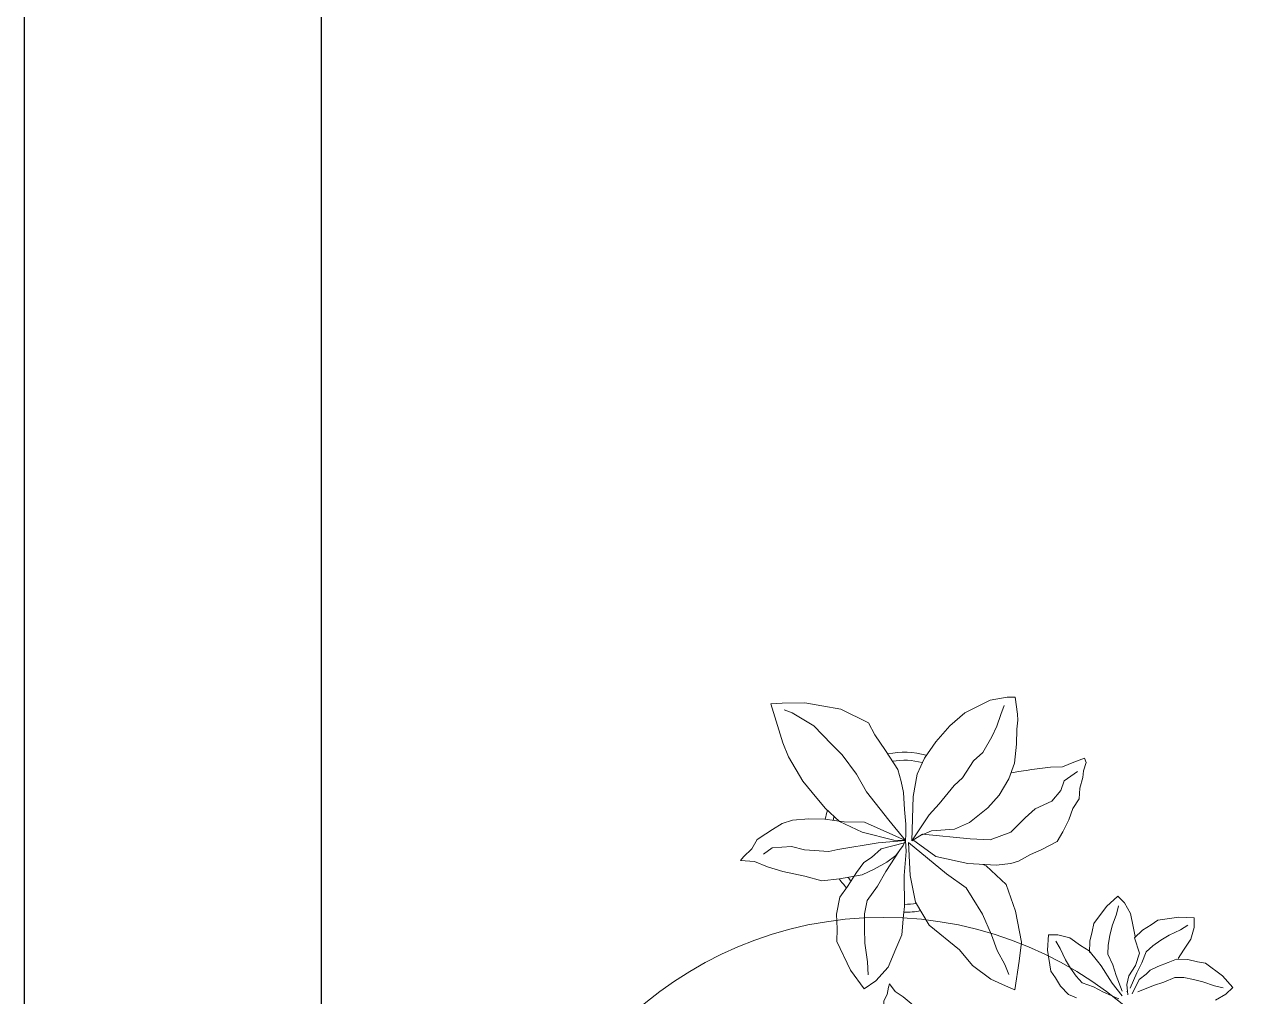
# Model space of a CAD drawing. Header units: millimetres. Extents: x 0 to 11.7, y 0 to 17.
# Drawn here: x 0 to 1.162, y 1.212 to 2.129 of the extents above; entities that cross this region are included whole.
import ezdxf

# ---------------------------------------------------------------- set-up
doc = ezdxf.new("R2010")
doc.units = ezdxf.units.MM
doc.layers.add('_cerramiento', color=251, linetype='Continuous', lineweight=25)
doc.layers.add('vegetacion', color=85, linetype='Continuous', lineweight=0)

msp = doc.modelspace()

# ---------------------------------------------------------------- linework, layer by layer
at = {"layer": '_cerramiento'}
for p, q in [((0, 0), (0, 11.773)), ((0.28, 0.28), (0.28, 11.7015))]:
    msp.add_line(p, q, dxfattribs=at)
at = {"layer": 'vegetacion'}
for p, q in [((0.7039, 1.4883), (0.7144, 1.4888)), ((0.7151, 1.4514), (0.7039, 1.4883)), ((0.7144, 1.4888), (0.7359, 1.4891)), ((0.7359, 1.4891), (0.7518, 1.4862)), ((0.8869, 1.4797), (0.9107, 1.4918)), ((0.9107, 1.4918), (0.9268, 1.4946)), ((0.9268, 1.4946), (0.9343, 1.4944)), ((0.9343, 1.4944), (0.9365, 1.4784)), ((0.7239, 1.4797), (0.7163, 1.4826)), ((0.7445, 1.4675), (0.7239, 1.4797)), ((0.7518, 1.4862), (0.7697, 1.4831)), ((0.7697, 1.4831), (0.7959, 1.4702)), ((0.8726, 1.4674), (0.8869, 1.4797)), ((0.9171, 1.4671), (0.9208, 1.4781)), ((0.9208, 1.4781), (0.924, 1.4866)), ((0.9368, 1.4728), (0.9365, 1.4784)), ((0.7609, 1.45), (0.7445, 1.4675)), ((0.7959, 1.4702), (0.802, 1.459)), ((0.8594, 1.4525), (0.8726, 1.4674)), ((0.9124, 1.4572), (0.9171, 1.4671)), ((0.9354, 1.4503), (0.9357, 1.4643)), ((0.9357, 1.4643), (0.9368, 1.4728)), ((0.802, 1.459), (0.8121, 1.4443)), ((0.8486, 1.4371), (0.8594, 1.4525)), ((0.9037, 1.4423), (0.9124, 1.4572)), ((0.7205, 1.4381), (0.7151, 1.4514)), ((0.7711, 1.4401), (0.7609, 1.45)), ((0.8121, 1.4443), (0.8235, 1.4261)), ((0.895, 1.4344), (0.9037, 1.4423)), ((0.9336, 1.4323), (0.9354, 1.4503)), ((0.734, 1.4151), (0.7205, 1.4381)), ((0.7847, 1.4218), (0.7711, 1.4401)), ((0.8418, 1.4217), (0.8486, 1.4371)), ((0.8847, 1.4185), (0.895, 1.4344)), ((0.9284, 1.4173), (0.9336, 1.4323)), ((0.9788, 1.4289), (0.9895, 1.4332)), ((0.9895, 1.4332), (0.9997, 1.4368)), ((0.9988, 1.4249), (1.0011, 1.4327)), ((0.9997, 1.4368), (1.0011, 1.4327)), ((0.7942, 1.4051), (0.7847, 1.4218)), ((0.8235, 1.4261), (0.8269, 1.415)), ((0.838, 1.4008), (0.8418, 1.4217)), ((0.8766, 1.4111), (0.8847, 1.4185)), ((0.9499, 1.4262), (0.9675, 1.4285)), ((0.9675, 1.4285), (0.9788, 1.4289)), ((0.9804, 1.4157), (0.9932, 1.4243)), ((0.9954, 1.4086), (0.9981, 1.4186)), ((0.9981, 1.4186), (0.9988, 1.4249)), ((0.7428, 1.4045), (0.734, 1.4151)), ((0.8269, 1.415), (0.8288, 1.4045)), ((0.8627, 1.3938), (0.8766, 1.4111)), ((0.9192, 1.402), (0.9284, 1.4173)), ((0.9689, 1.3964), (0.9772, 1.4063)), ((0.9772, 1.4063), (0.9804, 1.4157)), ((0.9946, 1.3986), (0.9954, 1.4086)), ((0.755, 1.3897), (0.7428, 1.4045)), ((0.8152, 1.3784), (0.7942, 1.4051)), ((0.8288, 1.4045), (0.8299, 1.3885)), ((0.8367, 1.3591), (0.838, 1.4008)), ((0.9192, 1.402), (0.9085, 1.3901)), ((0.9531, 1.3892), (0.9689, 1.3964)), ((0.9888, 1.3893), (0.9946, 1.3986)), ((0.7687, 1.3771), (0.755, 1.3897)), ((0.8299, 1.3885), (0.8311, 1.3747)), ((0.8367, 1.3591), (0.8531, 1.3834)), ((0.8531, 1.3834), (0.8627, 1.3938)), ((0.9085, 1.3901), (0.8912, 1.3763)), ((0.9436, 1.3806), (0.9531, 1.3892)), ((0.9849, 1.3787), (0.9888, 1.3893)), ((0.7146, 1.3752), (0.7055, 1.3697)), ((0.7243, 1.3785), (0.7146, 1.3752)), ((0.7396, 1.3796), (0.7243, 1.3785)), ((0.7548, 1.3794), (0.7396, 1.3796)), ((0.7729, 1.377), (0.7548, 1.3794)), ((0.79, 1.367), (0.7687, 1.3771)), ((0.7922, 1.3767), (0.7729, 1.377)), ((0.8309, 1.3594), (0.7922, 1.3767)), ((0.8309, 1.3594), (0.8152, 1.3784)), ((0.8311, 1.3747), (0.831, 1.365)), ((0.8912, 1.3763), (0.877, 1.37)), ((0.9302, 1.367), (0.9436, 1.3806)), ((0.9791, 1.3675), (0.9849, 1.3787)), ((0.6908, 1.3603), (0.6858, 1.3513)), ((0.6992, 1.3657), (0.6908, 1.3603)), ((0.7055, 1.3697), (0.6992, 1.3657)), ((0.8197, 1.3596), (0.79, 1.367)), ((0.8309, 1.3594), (0.8051, 1.357)), ((0.8309, 1.3594), (0.8197, 1.3596)), ((0.8287, 1.3546), (0.8309, 1.3594)), ((0.831, 1.365), (0.8309, 1.3594)), ((0.8314, 1.349), (0.8309, 1.3594)), ((0.8469, 1.3653), (0.8367, 1.3591)), ((0.8375, 1.3602), (0.8596, 1.3443)), ((0.8555, 1.3684), (0.8449, 1.364)), ((0.8469, 1.3653), (0.8918, 1.3607)), ((0.877, 1.37), (0.8555, 1.3684)), ((0.8918, 1.3607), (0.9106, 1.3598)), ((0.9106, 1.3598), (0.9302, 1.367)), ((0.9739, 1.3582), (0.9791, 1.3675)), ((0.6858, 1.3513), (0.678, 1.3439)), ((0.7052, 1.3524), (0.6968, 1.3463)), ((0.7232, 1.3535), (0.7052, 1.3524)), ((0.7357, 1.3505), (0.7232, 1.3535)), ((0.7586, 1.3488), (0.7357, 1.3505)), ((0.7669, 1.3507), (0.7586, 1.3488)), ((0.8051, 1.357), (0.7669, 1.3507)), ((0.8079, 1.3514), (0.7987, 1.3433)), ((0.8298, 1.357), (0.8079, 1.3514)), ((0.8251, 1.3498), (0.8123, 1.3299)), ((0.8216, 1.345), (0.8287, 1.3546)), ((0.8296, 1.3262), (0.8314, 1.349)), ((0.8336, 1.3573), (0.8351, 1.3261)), ((0.8336, 1.3573), (0.8695, 1.3279)), ((0.9486, 1.346), (0.9588, 1.3503)), ((0.9588, 1.3503), (0.9739, 1.3582)), ((0.678, 1.3439), (0.6752, 1.3404)), ((0.6752, 1.3404), (0.6884, 1.3395)), ((0.6884, 1.3395), (0.7007, 1.3345)), ((0.7916, 1.3386), (0.7845, 1.329)), ((0.7987, 1.3433), (0.7916, 1.3386)), ((0.8013, 1.3322), (0.8132, 1.3389)), ((0.8132, 1.3389), (0.8216, 1.345)), ((0.8596, 1.3443), (0.8896, 1.3376)), ((0.8896, 1.3376), (0.9165, 1.3359)), ((0.9068, 1.3353), (0.9038, 1.3367)), ((0.9165, 1.3359), (0.9303, 1.3375)), ((0.9303, 1.3375), (0.9373, 1.3399)), ((0.9373, 1.3399), (0.9486, 1.346)), ((0.7007, 1.3345), (0.7152, 1.3301)), ((0.7152, 1.3301), (0.736, 1.3256)), ((0.736, 1.3256), (0.7519, 1.3212)), ((0.7685, 1.323), (0.7901, 1.3268)), ((0.7845, 1.329), (0.776, 1.3159)), ((0.7901, 1.3268), (0.8013, 1.3322)), ((0.8123, 1.3299), (0.8045, 1.3161)), ((0.8299, 1.2971), (0.8296, 1.3262)), ((0.8351, 1.3261), (0.8403, 1.3011)), ((0.8695, 1.3279), (0.8881, 1.3145)), ((0.9258, 1.3177), (0.9068, 1.3353)), ((0.7519, 1.3212), (0.7685, 1.323)), ((0.776, 1.3159), (0.7689, 1.3057)), ((0.8045, 1.3161), (0.7946, 1.3025)), ((0.8881, 1.3145), (0.8936, 1.3055)), ((0.9345, 1.2926), (0.9258, 1.3177)), ((0.7689, 1.3057), (0.7659, 1.2897)), ((0.7946, 1.3025), (0.7923, 1.29)), ((0.8936, 1.3055), (0.9034, 1.2898)), ((0.7659, 1.2897), (0.7664, 1.2758)), ((0.7923, 1.29), (0.7921, 1.2761)), ((0.829, 1.2887), (0.8299, 1.2971)), ((0.8403, 1.3011), (0.8532, 1.2793)), ((0.9034, 1.2898), (0.9119, 1.2702)), ((0.9402, 1.2634), (0.9345, 1.2926)), ((1.0258, 1.2786), (1.0298, 1.2896)), ((1.0298, 1.2896), (1.0318, 1.2977)), ((1.0375, 1.3004), (1.0431, 1.2904)), ((0.8273, 1.2701), (0.829, 1.2887)), ((0.8532, 1.2793), (0.8819, 1.256)), ((1.0544, 1.2748), (1.0624, 1.2797)), ((1.0624, 1.2797), (1.0688, 1.2841)), ((1.0901, 1.275), (1.0972, 1.2793)), ((1.1032, 1.2862), (1.1031, 1.2772)), ((0.7664, 1.2758), (0.7662, 1.2641)), ((0.7921, 1.2761), (0.7926, 1.2623)), ((0.8216, 1.257), (0.8273, 1.2701)), ((0.9119, 1.2702), (0.9173, 1.2556)), ((1.0047, 1.2643), (1.0069, 1.2733)), ((1.0467, 1.2673), (1.0544, 1.2748)), ((1.0467, 1.2673), (1.0515, 1.2531)), ((1.0716, 1.2652), (1.0795, 1.27)), ((1.0795, 1.27), (1.0901, 1.275)), ((1.1031, 1.2772), (1.1001, 1.2661)), ((0.7662, 1.2641), (0.779, 1.2369)), ((0.7926, 1.2623), (0.795, 1.2449)), ((0.8144, 1.2397), (0.8216, 1.257)), ((0.8819, 1.256), (0.8941, 1.2412)), ((0.9173, 1.2556), (0.9246, 1.2424)), ((0.9379, 1.2454), (0.9402, 1.2634)), ((0.9678, 1.2361), (0.9649, 1.2559)), ((0.9768, 1.2573), (0.9725, 1.2644)), ((0.9818, 1.2467), (0.9768, 1.2573)), ((0.996, 1.2603), (1.004, 1.2551)), ((1.0045, 1.2535), (1.0047, 1.2643)), ((1.0578, 1.2542), (1.064, 1.26)), ((1.064, 1.26), (1.0716, 1.2652)), ((1.0931, 1.2558), (1.0879, 1.2478)), ((1.1001, 1.2661), (1.0931, 1.2558)), ((0.795, 1.2449), (0.7955, 1.2325)), ((0.934, 1.2184), (0.9379, 1.2454)), ((1.0491, 1.2343), (1.0539, 1.2437)), ((1.0539, 1.2437), (1.0578, 1.2542)), ((1.0863, 1.2473), (1.0971, 1.2471)), ((0.779, 1.2369), (0.7919, 1.2193)), ((0.803, 1.2268), (0.8144, 1.2397)), ((0.8941, 1.2412), (0.9113, 1.2285)), ((0.9246, 1.2424), (0.9282, 1.2329)), ((1.0153, 1.241), (1.0258, 1.2247)), ((1.0296, 1.2318), (1.0263, 1.2419)), ((1.0353, 1.2171), (1.0296, 1.2318)), ((1.0427, 1.2199), (1.0491, 1.2343)), ((0.7919, 1.2193), (0.803, 1.2268)), ((0.9113, 1.2285), (0.925, 1.222)), ((0.925, 1.222), (0.934, 1.2184)), ((1.0082, 1.2211), (0.9976, 1.2251)), ((1.0258, 1.2247), (1.0352, 1.2127)), ((1.0933, 1.2299), (1.1024, 1.2282)), ((0.9922, 1.2108), (0.9845, 1.2139)), ((1.0395, 1.2171), (1.0395, 1.2168))]:
    msp.add_line(p, q, dxfattribs=at)
for points in [[(0.9499, 1.4262), (0.9448, 1.4254), (0.9375, 1.4245), (0.9311, 1.4232)], [(1.0069, 1.2733), (1.0084, 1.281), (1.0204, 1.297), (1.0312, 1.3068), (1.0375, 1.3004)], [(1.0431, 1.2904), (1.0455, 1.2782), (1.0474, 1.2688)], [(1.0263, 1.2419), (1.0217, 1.2521), (1.0219, 1.2606), (1.0237, 1.2697), (1.0258, 1.2786)], [(1.0688, 1.2841), (1.0887, 1.2869), (1.1032, 1.2862)], [(0.9649, 1.2559), (0.9657, 1.2704), (0.9746, 1.2704), (0.9857, 1.2673), (0.996, 1.2603)], [(1.004, 1.2551), (1.0118, 1.2453), (1.0153, 1.241)], [(0.9976, 1.2251), (0.9918, 1.2312), (0.9866, 1.2389), (0.9818, 1.2467)], [(1.0515, 1.2531), (1.0479, 1.2413), (1.0414, 1.2317), (1.0396, 1.2235), (1.0406, 1.2135)], [(1.0445, 1.2145), (1.0511, 1.2281), (1.0577, 1.233), (1.0617, 1.2369), (1.0689, 1.2403), (1.0786, 1.2441), (1.0863, 1.2473)], [(1.0971, 1.2471), (1.1061, 1.2449), (1.1138, 1.2435), (1.1298, 1.2315), (1.1395, 1.2207), (1.1331, 1.2144), (1.1232, 1.2087)], [(0.9845, 1.2139), (0.977, 1.2217), (0.9722, 1.2296), (0.9678, 1.2361)], [(0.8312, 1.156), (0.8233, 1.1652), (0.8176, 1.1736), (0.8126, 1.1826), (0.8109, 1.1892), (0.8106, 1.1962), (0.8105, 1.2013), (0.8105, 1.2079), (0.8136, 1.214), (0.8149, 1.221), (0.8158, 1.2239), (0.8211, 1.2168), (0.8285, 1.2118), (0.8362, 1.2054), (0.8463, 1.1954), (0.8546, 1.1882), (0.8597, 1.1783)], [(1.032, 1.2099), (1.0176, 1.2163), (1.0082, 1.2211)], [(1.0499, 1.2166), (1.0646, 1.2223), (1.0746, 1.2255), (1.0849, 1.2301), (1.0933, 1.2299)], [(1.1024, 1.2282), (1.1114, 1.226), (1.1224, 1.2221), (1.1305, 1.2201)]]:
    msp.add_lwpolyline(points, dxfattribs=at)
msp.add_circle((0.8098, 0.9347), 0.352, dxfattribs=at)
for radius, start, end in [(0.0755, 74.1329, 101.8185), (0.068, 75.5253, 99.4475), (0.0755, 164.0043, 170.6081), (0.068, 167.2634, 170.3965), (0.0755, 215.6791, 223.8303), (0.068, 218.7879, 222.3871), (0.0755, 269.6935, 281.7418), (0.068, 270.1594, 279.5533)]:
    msp.add_arc((0.8297, 1.367), radius, start, end, dxfattribs=at)

doc.saveas('drawing.dxf')
